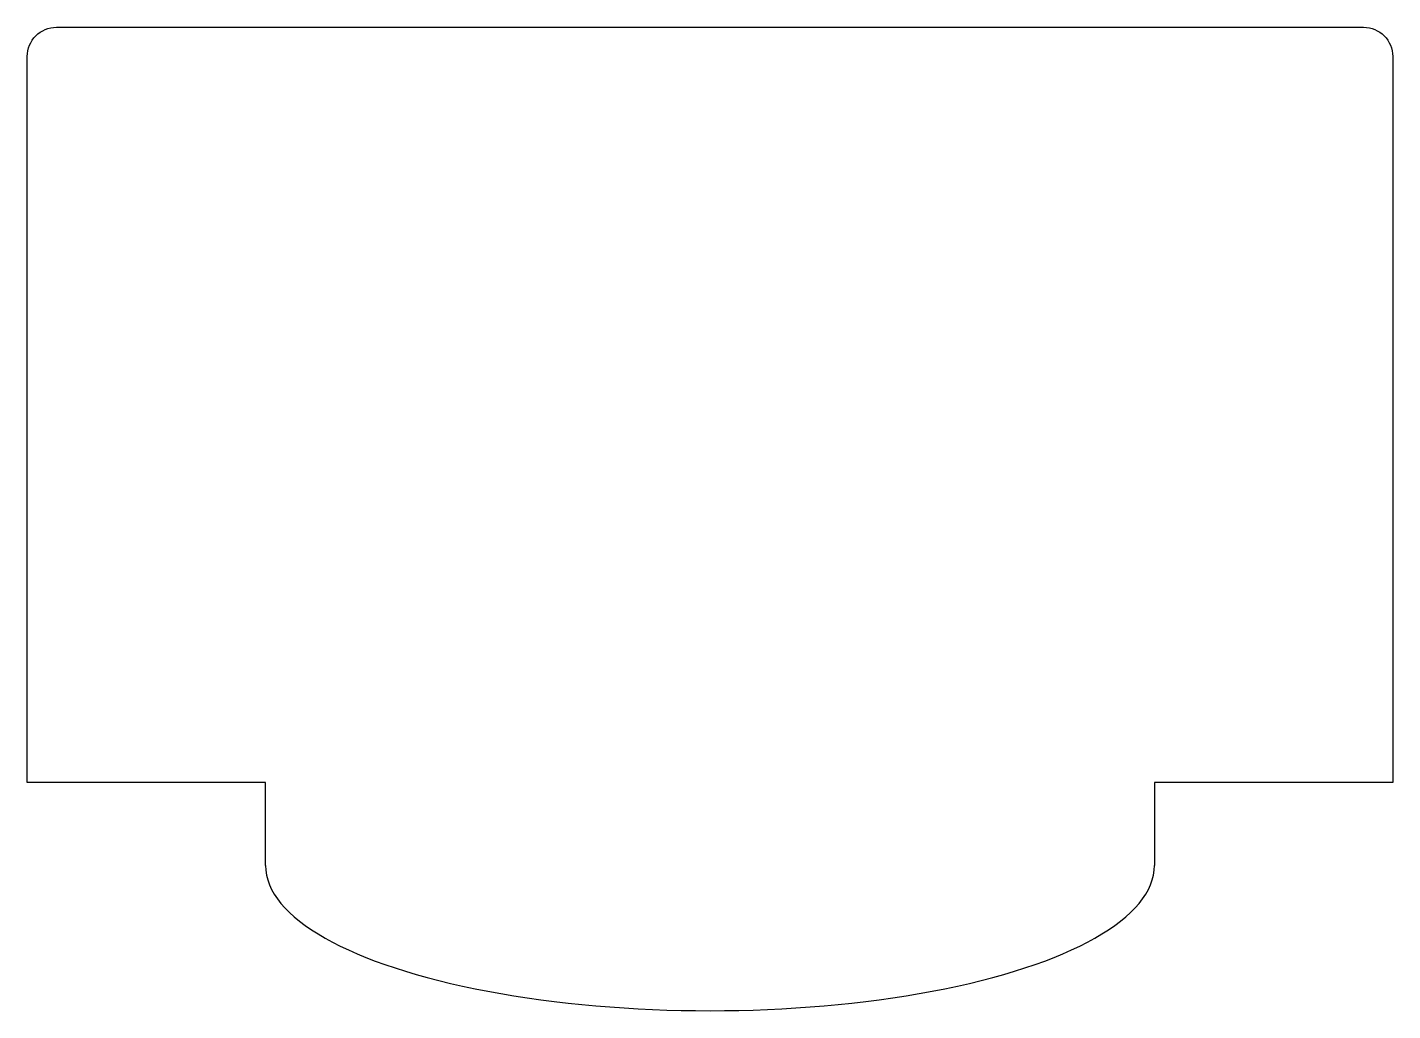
# Model space of a CAD drawing. Header units: millimetres. Extents: x 3600.4 to 3647.4, y 2004.8 to 2038.7.
import ezdxf

# ---------------------------------------------------------------- set-up
doc = ezdxf.new("R2010")
doc.units = ezdxf.units.MM

msp = doc.modelspace()

# ---------------------------------------------------------------- linework, layer by layer
msp.add_lwpolyline([(3608.646, 2009.812), (3608.646, 2012.662), (3600.446, 2012.662), (3600.446, 2037.662, -0.414214), (3601.446, 2038.662), (3623.946, 2038.662), (3646.446, 2038.662, -0.414214), (3647.446, 2037.662), (3647.446, 2012.662), (3639.246, 2012.662), (3639.246, 2009.812)], format="xyb")
msp.add_ellipse((3623.946, 2009.812), major_axis=(-15.3, 0), ratio=0.326797, start_param=0, end_param=3.141593)

doc.saveas('drawing.dxf')
